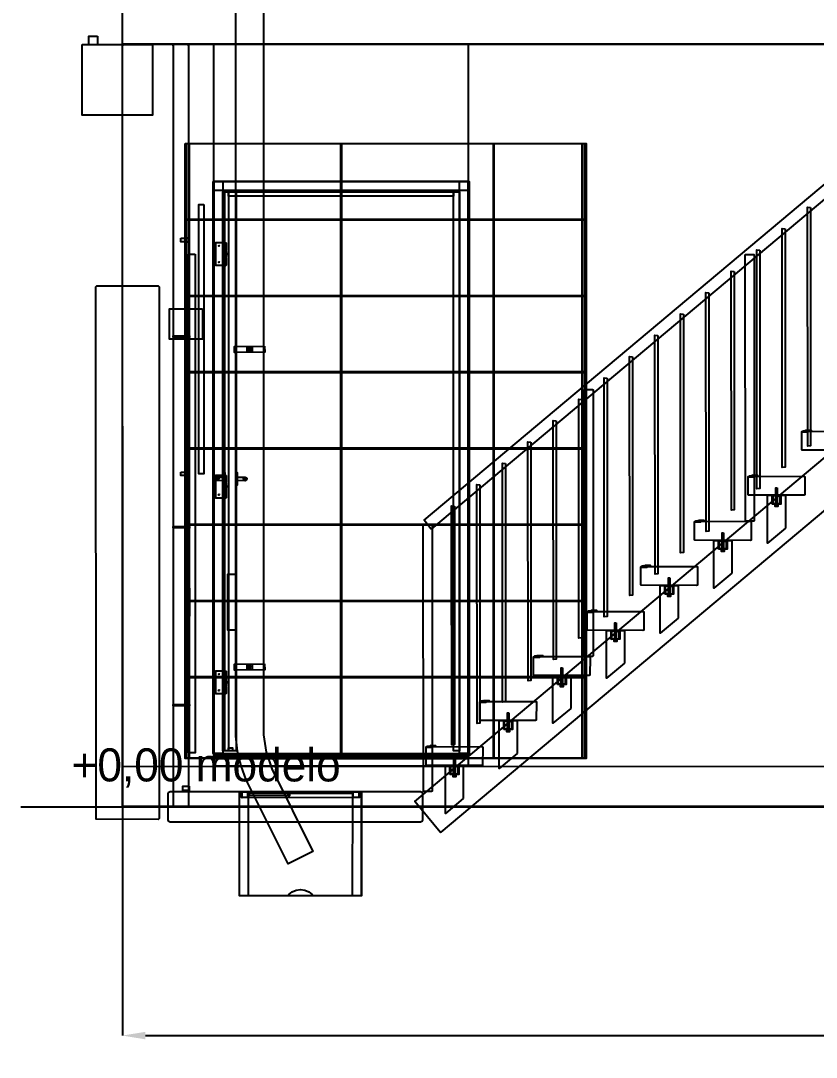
# Model space of a CAD drawing. Header units: metres. Extents: x 359.6 to 413.1, y -1 to 8.9.
# Drawn here: x 399.6 to 402.729, y -0.985 to 3.093 of the extents above; entities that cross this region are included whole.
import ezdxf

# ---------------------------------------------------------------- set-up
doc = ezdxf.new("R2010")
doc.units = ezdxf.units.M
for name, color, linetype in [('COTAS', 4, 'Continuous'), ('TEXTOS', 7, 'Continuous'), ('VISTA', 8, 'Continuous')]:
    doc.layers.add(name, color=color, linetype=linetype)
doc.dimstyles.get("Standard").update_dxf_attribs({"dimtxt": 2.5, "dimasz": 2.5, "dimexe": 1.25, "dimexo": 0.625, "dimtad": 1, "dimcen": 2.5, "dimazin": 3, "dimtfac": 1, "dimtmove": 0, "dimatfit": 3})

# ---------------------------------------------------------------- blocks, each defined once
blk = doc.blocks.new('_CLOSEDFILLED')
at = {"color": 0, "linetype": 'BYBLOCK'}
blk.add_solid([(-1, 0.164), (0, 0), (-1, -0.164)], dxfattribs=at)
blk = doc.blocks.new('*D2')
for p, q in [((400, 0), (400, -0.9)), ((412, 0), (412, -0.9)), ((400.09, -0.9), (405.87, -0.9)), ((406.13, -0.9), (411.91, -0.9))]:
    blk.add_line(p, q)
at = {"layer": 'Defpoints'}
for p in [(400, 0), (412, 0), (400, -0.9)]:
    blk.add_point(p, dxfattribs=at)
at = {"layer": 'COTAS', "xscale": 0.09, "yscale": 0.09, "rotation": 180}
blk.add_blockref('_CLOSEDFILLED', (400, -0.9), dxfattribs=at)
at = {"layer": 'COTAS', "xscale": 0.09, "yscale": 0.09}
blk.add_blockref('_CLOSEDFILLED', (412, -0.9), dxfattribs=at)
at = {"layer": 'COTAS', "insert": (406, -0.9), "char_height": 0.13, "attachment_point": 5}
blk.add_mtext('12', dxfattribs=at)

msp = doc.modelspace()

# ---------------------------------------------------------------- linework, layer by layer
at = {"layer": 'VISTA'}
msp.add_line((399.6, 0), (413.1, 0), dxfattribs=at)
msp.add_lwpolyline([(400.554652, 6.260019), (400.55531, 0.283766), (400.565171, 0.215385), (400.586904, 0.1498), (400.748846, -0.175577), (400.651154, -0.224423), (400.486596, 0.106554), (400.466416, 0.161932), (400.458829, 0.190281), (400.452927, 0.219028), (400.44619, 0.277585), (400.445348, 6.259981)], dxfattribs=at)
for points in [[(404.984357, 4.316056), (404.986751, 4.31586), (405.013249, 4.283966), (405.013021, 4.281573), (401.215643, 1.093944), (401.213249, 1.09414), (401.186862, 1.127231), (404.984357, 4.316056)], [(404.984357, 4.316056), (404.986751, 4.31586), (405.013249, 4.283966), (405.013021, 4.281573), (401.215643, 1.093944), (401.213249, 1.09414), (401.186862, 1.127231), (404.984357, 4.316056)], [(412, 3.2), (412, 3), (400, 3), (400, 3.2), (412, 3.2)], [(404.94773, 3.2099), (404.950124, 3.209703), (405.049876, 3.08964), (405.049648, 3.087247), (401.252269, -0.0999), (401.251311, -0.100297), (401.251294, -0.100069), (401.252069, -0.09966), (401.251813, -0.099354), (401.249876, -0.099703), (401.150235, 0.021556), (404.94773, 3.2099)], [(404.94773, 3.2099), (404.950124, 3.209703), (405.049876, 3.08964), (405.049648, 3.087247), (401.252269, -0.0999), (401.251311, -0.100297), (401.251294, -0.100069), (401.252069, -0.09966), (401.251813, -0.099354), (401.249876, -0.099703), (401.150235, 0.021556), (404.94773, 3.2099)], [(399.9025, 3.0325), (399.9025, 2.9975), (399.8675, 2.9975), (399.8675, 3.0325), (399.9025, 3.0325)], [(399.841318, 2.998682), (400.118682, 2.998682), (400.118682, 2.721318), (399.841318, 2.721318), (399.841318, 2.998682)], [(400, 2.9955), (400.001895, 2.999169), (405.9955, 3), (405.999169, 2.998105), (406, 0.0045), (405.998105, 0.000831), (400.001318, 0.001318), (400, 2.9955)], [(400, 2.9955), (400.0045, 3), (400.2555, 3), (400.26, 2.9955), (400.26, 0.0045), (400.2555, 0), (400.001318, 0.001318), (400, 2.9955)], [(400, 2.9955), (400.0045, 3), (400.1955, 3), (400.2, 2.9955), (400.2, 0.0045), (400.1955, 0), (400.001318, 0.001318), (400, 2.9955)], [(400, 2.9955), (400.0045, 3), (400.2555, 3), (400.26, 2.9955), (400.26, 0.0045), (400.2555, 0), (400.0045, 0), (400, 0.0045), (400, 2.9955)], [(400, 2.9955), (400.0045, 3), (411.995501, 3), (412, 2.9955), (412, 0.0045), (411.995501, 0), (400.0045, 0), (400, 0.0045), (400, 2.9955)], [(400.36, 3), (401.36, 3), (401.36, 2.46), (400.36, 2.46), (400.36, 3)], [(400.246, 2.61), (401.824, 2.61), (401.824, 0.192), (400.246, 0.192), (400.246, 2.61)], [(400.248, 2.61), (401.822, 2.61), (401.822, 0.192), (400.248, 0.192), (400.248, 2.61)], [(400.262, 2.61), (400.262, 0.192), (400.252, 0.192), (400.252, 2.61), (400.262, 2.61)], [(400.26, 2.311), (400.252, 2.311), (400.252, 2.61), (400.26, 2.61), (400.26, 2.311)], [(400.252, 2.61), (400.26, 2.61), (400.26, 0.192), (400.252, 0.192), (400.252, 2.61)], [(400.252, 2.61), (400.262, 2.61), (400.262, 0.192), (400.252, 0.192), (400.252, 2.61)], [(400.262, 2.311), (400.262, 2.61), (400.859, 2.61), (400.859, 2.311), (400.262, 2.311)], [(400.859, 0.509), (400.262, 0.509), (400.262, 0.511), (400.859, 0.511), (400.859, 0.809), (400.262, 0.809), (400.262, 0.811), (400.859, 0.811), (400.859, 1.109), (400.262, 1.109), (400.262, 1.111), (400.859, 1.111), (400.859, 1.409), (400.262, 1.409), (400.262, 1.411), (400.859, 1.411), (400.859, 1.709), (400.262, 1.709), (400.262, 1.711), (400.859, 1.711), (400.859, 2.009), (400.262, 2.009), (400.262, 2.011), (400.859, 2.011), (400.859, 2.309), (400.262, 2.309), (400.262, 2.311), (400.859, 2.311), (400.859, 2.61), (400.861, 2.61), (400.861, 2.311), (401.459, 2.311), (401.459, 2.61), (401.461, 2.61), (401.461, 2.311), (401.808, 2.311), (401.808, 2.309), (401.461, 2.309), (401.461, 2.011), (401.808, 2.011), (401.808, 2.009), (401.461, 2.009), (401.461, 1.711), (401.808, 1.711), (401.808, 1.709), (401.461, 1.709), (401.461, 1.411), (401.808, 1.411), (401.808, 1.409), (401.461, 1.409), (401.461, 1.111), (401.808, 1.111), (401.808, 1.109), (401.461, 1.109), (401.461, 0.811), (401.808, 0.811), (401.808, 0.809), (401.461, 0.809), (401.461, 0.511), (401.808, 0.511), (401.808, 0.509), (401.461, 0.509), (401.461, 0.192), (401.459, 0.192), (401.459, 0.509), (400.861, 0.509), (400.861, 0.192), (400.859, 0.192), (400.859, 0.509)], [(401.459, 2.311), (400.861, 2.311), (400.861, 2.61), (401.459, 2.61), (401.459, 2.311)], [(401.808, 2.311), (401.461, 2.311), (401.461, 2.61), (401.808, 2.61), (401.808, 2.311)], [(401.808, 2.61), (401.818, 2.61), (401.818, 0.192), (401.808, 0.192), (401.808, 2.61)], [(401.818, 2.61), (401.818, 0.192), (401.808, 0.192), (401.808, 2.61), (401.818, 2.61)], [(401.818, 2.311), (401.81, 2.311), (401.81, 2.61), (401.818, 2.61), (401.818, 2.311)], [(401.81, 2.61), (401.818, 2.61), (401.818, 0.192), (401.81, 0.192), (401.81, 2.61)], [(400.357, 2.46), (400.36, 2.46), (400.36, 0.21), (400.357, 0.21), (400.357, 2.46)], [(400.395, 2.46), (400.395, 0.21), (400.36, 0.21), (400.36, 2.46), (400.395, 2.46)], [(401.36, 2.46), (401.36, 2.425), (400.36, 2.425), (400.36, 2.46), (401.36, 2.46)], [(401.36, 2.46), (401.36, 0.21), (401.325, 0.21), (401.325, 2.46), (401.36, 2.46)], [(401.36, 2.46), (401.363, 2.46), (401.363, 0.21), (401.36, 0.21), (401.36, 2.46)], [(400.4175, 2.42), (400.4175, 0.22), (400.395, 0.22), (400.395, 2.42), (400.4175, 2.42)], [(400.4175, 2.42), (400.4175, 0.22), (400.395, 0.22), (400.395, 2.42), (400.4175, 2.42)], [(400.4025, 2.42), (400.4475, 2.42), (400.4475, 0.22), (400.4025, 0.22), (400.4025, 2.42)], [(401.3025, 2.425), (401.3025, 2.4025), (400.4175, 2.4025), (400.4175, 2.425), (401.3025, 2.425)], [(401.3025, 2.42), (401.3025, 2.4025), (400.4175, 2.4025), (400.4175, 2.42), (401.3025, 2.42)], [(401.325, 2.42), (401.325, 0.22), (401.3025, 0.22), (401.3025, 2.42), (401.325, 2.42)], [(401.325, 2.42), (401.325, 0.22), (401.3025, 0.22), (401.3025, 2.42), (401.325, 2.42)], [(400.32, 2.37), (400.32, 1.31), (400.3, 1.31), (400.3, 2.37), (400.32, 2.37)], [(402.706, 2.358289), (402.706, 1.42029), (402.695, 1.419145), (402.694293, 2.358843), (402.706, 2.358289)], [(402.706, 2.358289), (402.706, 1.42029), (402.695, 1.419145), (402.694293, 2.358843), (402.706, 2.358289)], [(400.26, 2.011), (400.252, 2.011), (400.252, 2.309), (400.26, 2.309), (400.26, 2.011)], [(400.859, 2.309), (400.859, 2.011), (400.262, 2.011), (400.262, 2.309), (400.859, 2.309)], [(401.459, 2.309), (401.459, 2.011), (400.861, 2.011), (400.861, 2.309), (401.459, 2.309)], [(401.459, 2.011), (401.459, 2.309), (400.861, 2.309), (400.861, 2.011), (401.459, 2.011)], [(401.808, 2.011), (401.461, 2.011), (401.461, 2.309), (401.808, 2.309), (401.808, 2.011)], [(401.818, 2.309), (401.818, 2.011), (401.81, 2.011), (401.81, 2.309), (401.818, 2.309)], [(402.606, 2.274342), (402.606, 1.336342), (402.595, 1.335197), (402.594293, 2.274895), (402.606, 2.274342)], [(402.606, 2.274342), (402.606, 1.336342), (402.595, 1.335197), (402.594293, 2.274895), (402.606, 2.274342)], [(400.23, 2.237), (400.26, 2.237), (400.26, 2.223), (400.23, 2.223533), (400.23, 2.237)], [(400.246, 2.239), (400.26, 2.239), (400.26, 2.221), (400.246, 2.221), (400.246, 2.239)], [(400.3945, 2.22), (400.3945, 2.13), (400.3675, 2.13), (400.3675, 2.22), (400.3945, 2.22)], [(400.381239, 2.206534), (400.379034, 2.205261), (400.377761, 2.207466), (400.379966, 2.208739), (400.381239, 2.206534)], [(400.400548, 2.219), (400.400548, 2.191), (400.3945, 2.191), (400.3945, 2.219), (400.400548, 2.219)], [(400.4085, 2.219), (400.4085, 2.191), (400.3965, 2.191), (400.3965, 2.219), (400.4085, 2.219)], [(400.405, 2.221), (400.405, 2.129), (400.4, 2.129), (400.40125, 2.221), (400.405, 2.221)], [(400.263, 2.175), (400.263, 0.213), (400.26, 0.213), (400.26, 2.175), (400.263, 2.175)], [(400.286, 2.175), (400.286, 0.213), (400.263, 0.213), (400.263, 2.175), (400.286, 2.175)], [(400.286, 2.175), (400.286, 0.213), (400.263, 0.213), (400.263, 2.175), (400.286, 2.175)], [(400.4085, 2.189), (400.4085, 2.161), (400.3965, 2.161), (400.3965, 2.189), (400.4085, 2.189)], [(400.399499, 2.1768), (400.416499, 2.1768), (400.416499, 2.1732), (400.399499, 2.173441), (400.399499, 2.1768)], [(400.399499, 2.1768), (400.416499, 2.1768), (400.416499, 2.1732), (400.399499, 2.173441), (400.399499, 2.1768)], [(400.4025, 2.189), (400.4025, 2.161), (400.400499, 2.161), (400.400499, 2.189), (400.4025, 2.189)], [(400.4025, 2.189), (400.4025, 2.161), (400.400499, 2.161), (400.4025, 2.189)], [(402.449167, 2.171403), (402.450867, 2.173126), (402.482467, 2.173541), (402.484167, 2.171864), (402.484167, 1.125264), (402.482467, 1.123541), (402.450015, 1.123615), (402.449167, 2.171403)], [(402.449167, 2.171403), (402.450867, 2.173126), (402.482467, 2.173541), (402.484167, 2.171864), (402.484167, 1.125264), (402.482467, 1.123541), (402.450015, 1.123615), (402.449167, 2.171403)], [(402.506, 2.190395), (402.506, 1.252395), (402.495, 1.25125), (402.494293, 2.190948), (402.506, 2.190395)], [(402.506, 2.190395), (402.506, 1.252395), (402.495, 1.25125), (402.494293, 2.190948), (402.506, 2.190395)], [(400.381239, 2.142534), (400.379034, 2.141261), (400.377761, 2.143466), (400.379966, 2.144738), (400.381239, 2.142534)], [(400.400548, 2.159), (400.400548, 2.131), (400.3945, 2.131), (400.3945, 2.159), (400.400548, 2.159)], [(400.4085, 2.159), (400.4085, 2.131), (400.3965, 2.131), (400.3965, 2.159), (400.4085, 2.159)], [(402.406, 2.106447), (402.406, 1.168447), (402.395, 1.167303), (402.394293, 2.107001), (402.406, 2.106447)], [(402.406, 2.106447), (402.406, 1.168447), (402.395, 1.167303), (402.394293, 2.107001), (402.406, 2.106447)], [(399.895, 2.0455), (399.8995, 2.05), (400.1405, 2.05), (400.145, 2.0455), (400.145, -0.0455), (400.1405, -0.05), (399.896318, -0.048682), (399.895, 2.0455)], [(400.26, 1.711), (400.252, 1.711), (400.252, 2.009), (400.26, 2.009), (400.26, 1.711)], [(400.859, 2.009), (400.859, 1.711), (400.262, 1.711), (400.262, 2.009), (400.859, 2.009)], [(401.459, 1.711), (400.861, 1.711), (400.861, 2.009), (401.459, 2.009), (401.459, 1.711)], [(401.459, 1.711), (401.459, 2.009), (400.861, 2.009), (400.861, 1.711), (401.459, 1.711)], [(401.808, 1.711), (401.461, 1.711), (401.461, 2.009), (401.808, 2.009), (401.808, 1.711)], [(401.818, 1.711), (401.81, 1.711), (401.81, 2.009), (401.818, 2.009), (401.818, 1.711)], [(402.306, 2.0225), (402.306, 1.0845), (402.295, 1.083355), (402.294293, 2.023053), (402.306, 2.0225)], [(402.306, 2.0225), (402.306, 1.0845), (402.295, 1.083355), (402.294293, 2.023053), (402.306, 2.0225)], [(400.314414, 1.959414), (400.314414, 1.840586), (400.185586, 1.840586), (400.185586, 1.959414), (400.314414, 1.959414)], [(402.206, 1.938553), (402.206, 1.000553), (402.195, 0.999408), (402.194293, 1.939106), (402.206, 1.938553)], [(402.206, 1.938553), (402.206, 1.000553), (402.195, 0.999408), (402.194293, 1.939106), (402.206, 1.938553)], [(400.2, 1.853), (400.264, 1.853), (400.264, 1.847), (400.2, 1.847402), (400.2, 1.853)], [(400.246, 1.855), (400.26, 1.855), (400.26, 1.845), (400.246, 1.845842), (400.246, 1.855)], [(402.106, 1.854605), (402.106, 0.916605), (402.095, 0.91546), (402.094293, 1.855158), (402.106, 1.854605)], [(402.106, 1.854605), (402.106, 0.916605), (402.095, 0.91546), (402.094293, 1.855158), (402.106, 1.854605)], [(400.559, 1.812), (400.56, 1.789), (400.441, 1.788), (400.440293, 1.811707), (400.559, 1.812)], [(400.559, 1.812), (400.56, 1.789), (400.441, 1.788), (400.440293, 1.811707), (400.559, 1.812)], [(400.509707, 1.809707), (400.509707, 1.790293), (400.490293, 1.790293), (400.490293, 1.809707), (400.509707, 1.809707)], [(400.50483, 1.801294), (400.501294, 1.79517), (400.49517, 1.798706), (400.498706, 1.80483), (400.50483, 1.801294)], [(402.006, 1.770658), (402.006, 0.832658), (401.995, 0.831513), (401.994293, 1.771211), (402.006, 1.770658)], [(402.006, 1.770658), (402.006, 0.832658), (401.995, 0.831513), (401.994293, 1.771211), (402.006, 1.770658)], [(400.26, 1.411), (400.252, 1.411), (400.252, 1.709), (400.26, 1.709), (400.26, 1.411)], [(400.859, 1.411), (400.262, 1.411), (400.262, 1.709), (400.859, 1.709), (400.859, 1.411)], [(401.459, 1.411), (400.861, 1.411), (400.861, 1.709), (401.459, 1.709), (401.459, 1.411)], [(401.459, 1.411), (401.459, 1.709), (400.861, 1.709), (400.861, 1.411), (401.459, 1.411)], [(401.808, 1.411), (401.461, 1.411), (401.461, 1.709), (401.808, 1.709), (401.808, 1.411)], [(401.818, 1.411), (401.81, 1.411), (401.81, 1.709), (401.818, 1.709), (401.818, 1.411)], [(401.906, 1.686711), (401.906, 0.748711), (401.895, 0.747566), (401.894293, 1.687264), (401.906, 1.686711)], [(401.906, 1.686711), (401.906, 0.748711), (401.895, 0.747566), (401.894293, 1.687264), (401.906, 1.686711)], [(401.815833, 1.639736), (401.817533, 1.641459), (401.849133, 1.641875), (401.850833, 1.640197), (401.850833, 0.593597), (401.849133, 0.591875), (401.816682, 0.591948), (401.815833, 1.639736)], [(401.815833, 1.639736), (401.817533, 1.641459), (401.849133, 1.641875), (401.850833, 1.640197), (401.850833, 0.593597), (401.849133, 0.591875), (401.816682, 0.591948), (401.815833, 1.639736)], [(401.806, 1.602763), (401.806, 0.664763), (401.795, 0.663618), (401.794293, 1.603316), (401.806, 1.602763)], [(401.806, 1.602763), (401.806, 0.664763), (401.795, 0.663618), (401.794293, 1.603316), (401.806, 1.602763)], [(401.706, 1.518816), (401.706, 0.580816), (401.695, 0.579671), (401.694293, 1.519369), (401.706, 1.518816)], [(401.706, 1.518816), (401.706, 0.580816), (401.695, 0.579671), (401.694293, 1.519369), (401.706, 1.518816)], [(402.675278, 1.477778), (402.893415, 1.477132), (402.894889, 1.474278), (402.894243, 1.404252), (402.891389, 1.402778), (402.673252, 1.403424), (402.671778, 1.406278), (402.672424, 1.476304), (402.675278, 1.477778)], [(402.673524, 1.476031), (402.673524, 1.476748), (402.672808, 1.476031), (402.673524, 1.476031)], [(402.695222, 1.479778), (402.695222, 1.473778), (402.677222, 1.473778), (402.677222, 1.479778), (402.695222, 1.479778)], [(402.687478, 1.482778), (402.708778, 1.482078), (402.708078, 1.477778), (402.686983, 1.478478), (402.687478, 1.482778)], [(401.606, 1.434868), (401.606, 0.496868), (401.595, 0.495724), (401.594293, 1.435421), (401.606, 1.434868)], [(401.606, 1.434868), (401.606, 0.496868), (401.595, 0.495724), (401.594293, 1.435421), (401.606, 1.434868)], [(400.252, 1.409), (400.26, 1.409), (400.26, 1.111), (400.252, 1.111), (400.252, 1.409)], [(400.859, 1.111), (400.262, 1.111), (400.262, 1.409), (400.859, 1.409), (400.859, 1.111)], [(401.459, 1.409), (401.459, 1.111), (400.861, 1.111), (400.861, 1.409), (401.459, 1.409)], [(400.861, 1.409), (400.861, 1.111), (401.459, 1.111), (401.459, 1.409), (400.861, 1.409)], [(401.808, 1.409), (401.808, 1.111), (401.461, 1.111), (401.461, 1.409), (401.808, 1.409)], [(401.818, 1.111), (401.81, 1.111), (401.81, 1.409), (401.818, 1.409), (401.818, 1.111)], [(402.673066, 1.404066), (402.673524, 1.403808), (402.673524, 1.404524), (402.673066, 1.404066)], [(401.506, 1.350921), (401.506, 0.412921), (401.495, 0.411776), (401.494293, 1.351474), (401.506, 1.350921)], [(401.506, 1.350921), (401.506, 0.412921), (401.495, 0.411776), (401.494293, 1.351474), (401.506, 1.350921)], [(400.23, 1.317), (400.26, 1.317), (400.26, 1.303), (400.23, 1.303533), (400.23, 1.317)], [(400.246, 1.319), (400.26, 1.319), (400.26, 1.301), (400.246, 1.301), (400.246, 1.319)], [(400.3945, 1.305), (400.3945, 1.215), (400.3675, 1.215), (400.3675, 1.305), (400.3945, 1.305)], [(400.399499, 1.315), (400.402499, 1.315), (400.402499, 1.265), (400.399499, 1.265), (400.399499, 1.315)], [(400.405, 1.306), (400.405, 1.214), (400.4, 1.214), (400.40125, 1.306), (400.405, 1.306)], [(400.447499, 1.315), (400.450499, 1.315), (400.450499, 1.265), (400.447499, 1.265), (400.447499, 1.315)], [(402.476367, 1.305556), (402.497667, 1.304856), (402.496967, 1.300556), (402.475872, 1.301256), (402.476367, 1.305556)], [(400.37245, 1.29495), (400.3745, 1.29), (400.37245, 1.28505), (400.3675, 1.283), (400.36255, 1.28505), (400.3605, 1.29), (400.36255, 1.29495), (400.3675, 1.297), (400.37245, 1.29495)], [(400.367501, 1.297), (400.399501, 1.297), (400.399501, 1.283), (400.367501, 1.283938), (400.367501, 1.297)], [(400.381239, 1.291534), (400.379034, 1.290261), (400.377761, 1.292466), (400.379966, 1.293739), (400.381239, 1.291534)], [(400.400548, 1.304), (400.400548, 1.276), (400.3945, 1.276), (400.3945, 1.304), (400.400548, 1.304)], [(400.4085, 1.304), (400.4085, 1.276), (400.3965, 1.276), (400.3965, 1.304), (400.4085, 1.304)], [(400.4085, 1.274), (400.4085, 1.246), (400.3965, 1.246), (400.3965, 1.274), (400.4085, 1.274)], [(400.4025, 1.274), (400.4025, 1.246), (400.400499, 1.246), (400.400499, 1.274), (400.4025, 1.274)], [(400.4025, 1.274), (400.4025, 1.246), (400.400499, 1.246), (400.4025, 1.274)], [(400.450501, 1.297), (400.482501, 1.297), (400.482501, 1.283), (400.450501, 1.283938), (400.450501, 1.297)], [(400.48745, 1.29495), (400.4895, 1.29), (400.48745, 1.28505), (400.4825, 1.283), (400.47755, 1.28505), (400.4755, 1.29), (400.47755, 1.29495), (400.4825, 1.297), (400.48745, 1.29495)], [(401.406, 1.266974), (401.406, 0.328974), (401.395, 0.327829), (401.394293, 1.267527), (401.406, 1.266974)], [(401.406, 1.266974), (401.406, 0.328974), (401.395, 0.327829), (401.394293, 1.267527), (401.406, 1.266974)], [(402.464167, 1.300556), (402.682304, 1.299909), (402.683778, 1.297056), (402.683132, 1.227029), (402.680278, 1.225556), (402.462141, 1.226202), (402.461313, 1.227029), (402.460667, 1.229056), (402.461313, 1.299082), (402.464167, 1.300556)], [(402.462413, 1.298809), (402.462413, 1.299525), (402.461697, 1.298809), (402.462413, 1.298809)], [(402.484111, 1.302556), (402.484111, 1.296556), (402.466111, 1.296556), (402.466111, 1.302556), (402.484111, 1.302556)], [(402.68249, 1.299267), (402.682031, 1.299525), (402.682031, 1.298809), (402.68249, 1.299267)], [(400.381239, 1.227534), (400.379034, 1.226261), (400.377761, 1.228466), (400.379966, 1.229739), (400.381239, 1.227534)], [(400.400548, 1.244), (400.400548, 1.216), (400.3945, 1.216), (400.3945, 1.244), (400.400548, 1.244)], [(400.4085, 1.244), (400.4085, 1.216), (400.3965, 1.216), (400.3965, 1.244), (400.4085, 1.244)], [(400.399499, 1.2618), (400.416499, 1.2618), (400.416499, 1.2582), (400.399499, 1.258441), (400.399499, 1.2618)], [(400.399499, 1.2618), (400.416499, 1.2618), (400.416499, 1.2582), (400.399499, 1.258441), (400.399499, 1.2618)], [(402.461694, 1.226919), (402.461694, 1.226919), (402.461955, 1.226844), (402.461694, 1.226919)], [(402.461955, 1.226844), (402.462413, 1.226586), (402.462413, 1.227302), (402.461955, 1.226844)], [(402.607222, 1.096326), (402.537222, 1.037563), (402.537222, 1.225556), (402.607222, 1.225556), (402.607222, 1.096326)], [(402.607222, 1.096326), (402.537222, 1.037563), (402.537222, 1.225556), (402.607222, 1.225556), (402.607222, 1.096326)], [(402.554801, 1.190555), (402.554801, 1.225556), (402.589644, 1.225556), (402.589423, 1.190703), (402.554801, 1.190555)], [(402.575222, 1.255556), (402.575222, 1.185556), (402.569222, 1.185556), (402.569624, 1.255556), (402.575222, 1.255556)], [(402.575222, 1.255556), (402.575222, 1.185556), (402.569222, 1.185556), (402.569624, 1.255556), (402.575222, 1.255556)], [(402.682031, 1.226586), (402.682748, 1.227302), (402.682031, 1.227302), (402.682031, 1.226586)], [(402.682751, 1.226919), (402.68249, 1.226844), (402.682751, 1.226919), (402.682751, 1.226919)], [(400.246, 1.188), (400.26, 1.188), (400.26, 1.171999), (400.246, 1.173348), (400.246, 1.188)], [(400.246, 1.188), (400.26, 1.188), (400.26, 1.171999), (400.246, 1.173348), (400.246, 1.188)], [(401.306, 1.183026), (401.306, 0.245026), (401.295, 0.243882), (401.294293, 1.183579), (401.306, 1.183026)], [(401.306, 1.183026), (401.306, 0.245026), (401.295, 0.243882), (401.294293, 1.183579), (401.306, 1.183026)], [(402.587222, 1.193056), (402.587222, 1.223055), (402.557222, 1.223055), (402.557493, 1.193408), (402.587222, 1.193056)], [(402.577722, 1.190556), (402.577722, 1.181556), (402.566722, 1.181556), (402.567459, 1.190556), (402.577722, 1.190556)], [(402.577722, 1.190556), (402.577722, 1.181556), (402.566722, 1.181556), (402.567459, 1.190556), (402.577722, 1.190556)], [(400.2, 1.103), (400.264, 1.103), (400.264, 1.097), (400.2, 1.097402), (400.2, 1.103)], [(400.246, 1.105), (400.26, 1.105), (400.26, 1.095), (400.246, 1.095842), (400.246, 1.105)], [(400.252, 1.109), (400.26, 1.109), (400.26, 0.811), (400.252, 0.811), (400.252, 1.109)], [(400.262, 1.109), (400.859, 1.109), (400.859, 0.811), (400.262, 0.811), (400.262, 1.109)], [(401.459, 0.811), (400.861, 0.811), (400.861, 1.109), (401.459, 1.109), (401.459, 0.811)], [(401.459, 0.811), (401.459, 1.109), (400.861, 1.109), (400.861, 0.811), (401.459, 0.811)], [(401.1825, 1.1083), (401.1842, 1.11), (401.2158, 1.110208), (401.2175, 1.10853), (401.2175, 0.06193), (401.2158, 0.060208), (401.183348, 0.0605), (401.1825, 1.1083)], [(401.1825, 1.1083), (401.1842, 1.11), (401.2158, 1.110208), (401.2175, 1.10853), (401.2175, 0.06193), (401.2158, 0.060208), (401.183348, 0.0605), (401.1825, 1.1083)], [(401.808, 0.811), (401.461, 0.811), (401.461, 1.109), (401.808, 1.109), (401.808, 0.811)], [(401.818, 0.811), (401.81, 0.811), (401.81, 1.109), (401.818, 1.109), (401.818, 0.811)], [(402.253056, 1.123333), (402.471193, 1.122687), (402.472021, 1.12186), (402.472667, 1.119833), (402.472021, 1.049807), (402.469167, 1.048333), (402.251029, 1.04898), (402.249556, 1.051833), (402.250202, 1.12186), (402.253056, 1.123333)], [(402.251302, 1.121587), (402.251302, 1.122303), (402.250586, 1.121587), (402.251302, 1.121587)], [(402.273, 1.125333), (402.273, 1.119333), (402.255, 1.119333), (402.255, 1.125333), (402.273, 1.125333)], [(402.265256, 1.128333), (402.286556, 1.127633), (402.285856, 1.123333), (402.264761, 1.124033), (402.265256, 1.128333)], [(402.471379, 1.122045), (402.47092, 1.122303), (402.47092, 1.121587), (402.471379, 1.122045)], [(402.47164, 1.12197), (402.47164, 1.12197), (402.471379, 1.122045), (402.47164, 1.12197)], [(402.364111, 1.078333), (402.364111, 1.008333), (402.358111, 1.008333), (402.358513, 1.078333), (402.364111, 1.078333)], [(402.364111, 1.078333), (402.364111, 1.008333), (402.358111, 1.008333), (402.358513, 1.078333), (402.364111, 1.078333)], [(402.250844, 1.049622), (402.251302, 1.049363), (402.251302, 1.05008), (402.250844, 1.049622)], [(402.396111, 0.919104), (402.326111, 0.860341), (402.326111, 1.048333), (402.396111, 1.048333), (402.396111, 0.919104)], [(402.396111, 0.919104), (402.326111, 0.860341), (402.326111, 1.048333), (402.396111, 1.048333), (402.396111, 0.919104)], [(402.34369, 1.013333), (402.34369, 1.048333), (402.378533, 1.048333), (402.378312, 1.013481), (402.34369, 1.013333)], [(402.376111, 1.015833), (402.376111, 1.045833), (402.346111, 1.045833), (402.346382, 1.016186), (402.376111, 1.015833)], [(402.47092, 1.049363), (402.471637, 1.05008), (402.47092, 1.05008), (402.47092, 1.049363)], [(402.366611, 1.013333), (402.366611, 1.004333), (402.355611, 1.004333), (402.356348, 1.013333), (402.366611, 1.013333)], [(402.366611, 1.013333), (402.366611, 1.004333), (402.355611, 1.004333), (402.356348, 1.013333), (402.366611, 1.013333)], [(402.041945, 0.946111), (402.260082, 0.945465), (402.261556, 0.942611), (402.26091, 0.872585), (402.258056, 0.871111), (402.039918, 0.871757), (402.038445, 0.874611), (402.039091, 0.944637), (402.041945, 0.946111)], [(402.039472, 0.944747), (402.039733, 0.944823), (402.039472, 0.944747), (402.039472, 0.944747)], [(402.040191, 0.944365), (402.040191, 0.945081), (402.039475, 0.944365), (402.040191, 0.944365)], [(402.061889, 0.948111), (402.061889, 0.942111), (402.043889, 0.942111), (402.043889, 0.948111), (402.061889, 0.948111)], [(402.054145, 0.951111), (402.075444, 0.950411), (402.074744, 0.946111), (402.05365, 0.946811), (402.054145, 0.951111)], [(402.260267, 0.944823), (402.259809, 0.945081), (402.259809, 0.944365), (402.260267, 0.944823)], [(400.446, 0.916), (400.446, 0.695), (400.414, 0.695), (400.414, 0.916), (400.446, 0.916)], [(402.153, 0.901111), (402.153, 0.831111), (402.147, 0.831111), (402.147402, 0.901111), (402.153, 0.901111)], [(402.153, 0.901111), (402.153, 0.831111), (402.147, 0.831111), (402.147402, 0.901111), (402.153, 0.901111)], [(400.264, 0.86), (400.264, 0.75), (400.26, 0.75), (400.26, 0.86), (400.264, 0.86)], [(400.264, 0.86), (400.264, 0.75), (400.26, 0.75), (400.26, 0.86), (400.264, 0.86)], [(402.039733, 0.872399), (402.040191, 0.872141), (402.040191, 0.872858), (402.039733, 0.872399)], [(402.185, 0.741882), (402.115, 0.683119), (402.115, 0.871111), (402.185, 0.871111), (402.185, 0.741882)], [(402.185, 0.741882), (402.115, 0.683119), (402.115, 0.871111), (402.185, 0.871111), (402.185, 0.741882)], [(402.132579, 0.836111), (402.132579, 0.871111), (402.167422, 0.871111), (402.167201, 0.836258), (402.132579, 0.836111)], [(402.165, 0.838611), (402.165, 0.868611), (402.135, 0.868611), (402.135271, 0.838964), (402.165, 0.838611)], [(402.259809, 0.872141), (402.260525, 0.872858), (402.259809, 0.872858), (402.259809, 0.872141)], [(400.246, 0.85), (400.26, 0.85), (400.26, 0.84), (400.246, 0.840842), (400.246, 0.85)], [(400.246, 0.85), (400.26, 0.85), (400.26, 0.84), (400.246, 0.840842), (400.246, 0.85)], [(402.1555, 0.836111), (402.1555, 0.827111), (402.1445, 0.827111), (402.145237, 0.836111), (402.1555, 0.836111)], [(402.1555, 0.836111), (402.1555, 0.827111), (402.1445, 0.827111), (402.145237, 0.836111), (402.1555, 0.836111)], [(400.246, 0.778001), (400.26, 0.778001), (400.26, 0.741999), (400.246, 0.741999), (400.246, 0.778001)], [(400.246, 0.775), (400.26, 0.775), (400.26, 0.765), (400.246, 0.765842), (400.246, 0.775)], [(400.246, 0.775), (400.26, 0.775), (400.26, 0.765), (400.246, 0.765842), (400.246, 0.775)], [(400.252, 0.809), (400.26, 0.809), (400.26, 0.511), (400.252, 0.511), (400.252, 0.809)], [(400.859, 0.511), (400.262, 0.511), (400.262, 0.809), (400.859, 0.809), (400.859, 0.511)], [(401.459, 0.809), (401.459, 0.511), (400.861, 0.511), (400.861, 0.809), (401.459, 0.809)], [(401.459, 0.511), (401.459, 0.809), (400.861, 0.809), (400.861, 0.511), (401.459, 0.511)], [(401.808, 0.511), (401.461, 0.511), (401.461, 0.809), (401.808, 0.809), (401.808, 0.511)], [(401.818, 0.511), (401.81, 0.511), (401.81, 0.809), (401.818, 0.809), (401.818, 0.511)], [(401.830833, 0.768889), (402.048971, 0.768243), (402.050444, 0.765389), (402.049798, 0.695363), (402.046944, 0.693889), (401.828807, 0.694535), (401.827333, 0.697389), (401.82798, 0.767415), (401.830833, 0.768889)], [(401.82908, 0.767142), (401.82908, 0.767859), (401.828364, 0.767142), (401.82908, 0.767142)], [(401.850778, 0.770889), (401.850778, 0.764889), (401.832778, 0.764889), (401.832778, 0.770889), (401.850778, 0.770889)], [(401.843033, 0.773889), (401.864333, 0.773189), (401.863633, 0.768889), (401.842538, 0.769589), (401.843033, 0.773889)], [(402.049156, 0.767601), (402.048698, 0.767859), (402.048698, 0.767142), (402.049156, 0.767601)], [(401.828622, 0.695177), (401.82908, 0.694919), (401.82908, 0.695635), (401.828622, 0.695177)], [(401.973889, 0.564659), (401.903889, 0.505896), (401.903889, 0.693889), (401.973889, 0.693889), (401.973889, 0.564659)], [(401.973889, 0.564659), (401.903889, 0.505896), (401.903889, 0.693889), (401.973889, 0.693889), (401.973889, 0.564659)], [(401.921467, 0.658889), (401.921467, 0.693889), (401.95631, 0.693889), (401.956089, 0.659036), (401.921467, 0.658889)], [(401.941889, 0.723889), (401.941889, 0.653889), (401.935889, 0.653889), (401.936291, 0.723889), (401.941889, 0.723889)], [(401.941889, 0.723889), (401.941889, 0.653889), (401.935889, 0.653889), (401.936291, 0.723889), (401.941889, 0.723889)], [(402.048698, 0.694919), (402.049414, 0.695635), (402.048698, 0.695635), (402.048698, 0.694919)], [(401.953889, 0.661389), (401.953889, 0.691389), (401.923889, 0.691389), (401.923889, 0.661389), (401.953889, 0.661389)], [(401.944389, 0.658889), (401.944389, 0.649889), (401.933389, 0.649889), (401.934126, 0.658889), (401.944389, 0.658889)], [(401.944389, 0.658889), (401.944389, 0.649889), (401.933389, 0.649889), (401.934126, 0.658889), (401.944389, 0.658889)], [(401.619722, 0.591667), (401.83786, 0.591021), (401.839333, 0.588167), (401.838687, 0.51814), (401.835833, 0.516667), (401.617696, 0.517313), (401.616222, 0.520167), (401.616868, 0.590193), (401.619722, 0.591667)], [(401.617969, 0.58992), (401.617969, 0.590636), (401.617252, 0.58992), (401.617969, 0.58992)], [(401.639667, 0.593667), (401.639667, 0.587667), (401.621667, 0.587667), (401.621667, 0.593667), (401.639667, 0.593667)], [(401.631922, 0.596667), (401.653222, 0.595967), (401.652522, 0.591667), (401.631427, 0.592367), (401.631922, 0.596667)], [(401.838045, 0.590378), (401.837587, 0.590636), (401.837587, 0.58992), (401.838045, 0.590378)], [(400.3945, 0.535), (400.3945, 0.445), (400.3675, 0.445), (400.3675, 0.535), (400.3945, 0.535)], [(400.400548, 0.534), (400.400548, 0.506), (400.3945, 0.506), (400.3945, 0.534), (400.400548, 0.534)], [(400.4085, 0.534), (400.4085, 0.506), (400.3965, 0.506), (400.3965, 0.534), (400.4085, 0.534)], [(400.405, 0.536), (400.405, 0.444), (400.4, 0.444), (400.40125, 0.536), (400.405, 0.536)], [(400.559, 0.562), (400.56, 0.539), (400.441, 0.538), (400.440293, 0.561707), (400.559, 0.562)], [(400.559, 0.562), (400.56, 0.539), (400.441, 0.538), (400.440293, 0.561707), (400.559, 0.562)], [(400.509707, 0.559707), (400.509707, 0.540293), (400.490293, 0.540293), (400.490293, 0.559707), (400.509707, 0.559707)], [(400.50483, 0.551294), (400.501294, 0.54517), (400.49517, 0.548706), (400.498706, 0.55483), (400.50483, 0.551294)], [(401.730778, 0.546667), (401.730778, 0.476667), (401.724778, 0.476667), (401.72518, 0.546667), (401.730778, 0.546667)], [(401.730778, 0.546667), (401.730778, 0.476667), (401.724778, 0.476667), (401.72518, 0.546667), (401.730778, 0.546667)], [(400.26, 0.192), (400.252, 0.192), (400.252, 0.509), (400.26, 0.509), (400.26, 0.192)], [(400.859, 0.509), (400.859, 0.192), (400.262, 0.192), (400.262, 0.509), (400.859, 0.509)], [(400.381239, 0.521534), (400.379034, 0.520261), (400.377761, 0.522466), (400.379966, 0.523739), (400.381239, 0.521534)], [(400.4085, 0.504), (400.4085, 0.476), (400.3965, 0.476), (400.3965, 0.504), (400.4085, 0.504)], [(400.399499, 0.4918), (400.416499, 0.4918), (400.416499, 0.4882), (400.399499, 0.488441), (400.399499, 0.4918)], [(400.399499, 0.4918), (400.416499, 0.4918), (400.416499, 0.4882), (400.399499, 0.488441), (400.399499, 0.4918)], [(400.4025, 0.504), (400.4025, 0.476), (400.400499, 0.476), (400.400499, 0.504), (400.4025, 0.504)], [(400.4025, 0.504), (400.4025, 0.476), (400.400499, 0.476), (400.4025, 0.504)], [(400.861, 0.192), (400.861, 0.509), (401.459, 0.509), (401.459, 0.192), (400.861, 0.192)], [(401.808, 0.192), (401.461, 0.192), (401.461, 0.509), (401.808, 0.509), (401.808, 0.192)], [(401.61751, 0.517955), (401.617969, 0.517697), (401.617969, 0.518413), (401.61751, 0.517955)], [(401.762778, 0.387437), (401.692778, 0.328674), (401.692778, 0.516667), (401.762778, 0.516667), (401.762778, 0.387437)], [(401.762778, 0.387437), (401.692778, 0.328674), (401.692778, 0.516667), (401.762778, 0.516667), (401.762778, 0.387437)], [(401.710356, 0.481667), (401.710356, 0.516667), (401.745199, 0.516667), (401.744978, 0.481814), (401.710356, 0.481667)], [(401.742778, 0.484167), (401.742778, 0.514167), (401.712778, 0.514167), (401.713049, 0.48452), (401.742778, 0.484167)], [(401.818, 0.192), (401.81, 0.192), (401.81, 0.509), (401.818, 0.509), (401.818, 0.192)], [(401.837587, 0.517697), (401.838303, 0.518413), (401.837587, 0.518413), (401.837587, 0.517697)], [(400.381239, 0.457534), (400.379034, 0.456261), (400.377761, 0.458466), (400.379966, 0.459739), (400.381239, 0.457534)], [(400.400548, 0.474), (400.400548, 0.446), (400.3945, 0.446), (400.3945, 0.474), (400.400548, 0.474)], [(400.4085, 0.474), (400.4085, 0.446), (400.3965, 0.446), (400.3965, 0.474), (400.4085, 0.474)], [(401.733278, 0.481667), (401.733278, 0.472667), (401.722278, 0.472667), (401.723015, 0.481667), (401.733278, 0.481667)], [(401.733278, 0.481667), (401.733278, 0.472667), (401.722278, 0.472667), (401.723015, 0.481667), (401.733278, 0.481667)], [(401.408611, 0.414444), (401.626748, 0.413798), (401.628222, 0.410944), (401.627576, 0.340918), (401.624722, 0.339444), (401.406585, 0.340091), (401.405111, 0.342944), (401.405757, 0.412971), (401.408611, 0.414444)], [(401.406857, 0.412698), (401.406857, 0.413414), (401.406141, 0.412698), (401.406857, 0.412698)], [(401.428555, 0.416444), (401.428555, 0.410444), (401.410556, 0.410444), (401.410556, 0.416444), (401.428555, 0.416444)], [(401.420811, 0.419444), (401.442111, 0.418744), (401.441411, 0.414444), (401.420316, 0.415144), (401.420811, 0.419444)], [(401.626934, 0.413156), (401.626476, 0.413414), (401.626476, 0.412698), (401.626934, 0.413156)], [(400.2, 0.403), (400.264, 0.403), (400.264, 0.397), (400.2, 0.397402), (400.2, 0.403)], [(400.246, 0.405), (400.26, 0.405), (400.26, 0.395), (400.246, 0.395842), (400.246, 0.405)], [(401.519667, 0.369444), (401.519667, 0.299444), (401.513667, 0.299444), (401.514069, 0.369444), (401.519667, 0.369444)], [(401.519667, 0.369444), (401.519667, 0.299444), (401.513667, 0.299444), (401.514069, 0.369444), (401.519667, 0.369444)], [(401.406399, 0.340733), (401.406857, 0.340475), (401.406857, 0.341191), (401.406399, 0.340733)], [(401.551667, 0.210215), (401.481667, 0.151452), (401.481667, 0.339444), (401.551667, 0.339444), (401.551667, 0.210215)], [(401.551667, 0.210215), (401.481667, 0.151452), (401.481667, 0.339444), (401.551667, 0.339444), (401.551667, 0.210215)], [(401.499245, 0.304444), (401.499245, 0.339444), (401.534088, 0.339444), (401.533867, 0.304592), (401.499245, 0.304444)], [(401.531667, 0.306944), (401.531667, 0.336944), (401.501667, 0.336944), (401.501667, 0.306944), (401.531667, 0.306944)], [(401.626476, 0.340475), (401.627192, 0.341191), (401.626476, 0.341191), (401.626476, 0.340475)], [(401.627195, 0.340808), (401.626934, 0.340733), (401.627195, 0.340808), (401.627195, 0.340808)], [(401.522167, 0.304444), (401.522167, 0.295444), (401.511167, 0.295444), (401.511904, 0.304444), (401.522167, 0.304444)], [(401.522167, 0.304444), (401.522167, 0.295444), (401.511167, 0.295444), (401.511904, 0.304444), (401.522167, 0.304444)], [(401.36, 0.21), (401.36, 0.2), (400.36, 0.2), (400.36, 0.21), (401.36, 0.21)], [(400.417499, 0.232), (400.432499, 0.232), (400.432499, 0.22), (400.417499, 0.22), (400.417499, 0.232)], [(401.1975, 0.237222), (401.415637, 0.236576), (401.417111, 0.233722), (401.416465, 0.163696), (401.413611, 0.162222), (401.195474, 0.162868), (401.194, 0.165722), (401.194646, 0.235748), (401.1975, 0.237222)], [(401.195746, 0.235476), (401.195746, 0.236192), (401.19503, 0.235476), (401.195746, 0.235476)], [(401.217444, 0.239222), (401.217444, 0.233222), (401.199445, 0.233222), (401.199445, 0.239222), (401.217444, 0.239222)], [(401.2097, 0.242222), (401.231, 0.241522), (401.2303, 0.237222), (401.209205, 0.237922), (401.2097, 0.242222)], [(401.415823, 0.235934), (401.415365, 0.236192), (401.415365, 0.235476), (401.415823, 0.235934)], [(401.824, 0.192), (401.824, 0.19), (400.246, 0.19), (400.246, 0.192), (401.824, 0.192)], [(401.36, 0.2), (401.36, 0.192), (400.36, 0.192), (400.36, 0.2), (401.36, 0.2)], [(401.36, 0.192), (401.36, 0.19), (400.36, 0.19), (400.36, 0.192), (401.36, 0.192)], [(401.36, 0.19), (401.36, 0.16), (400.36, 0.16), (400.36, 0.19), (401.36, 0.19)], [(401.035, 0.1955), (401.035, 0.1915), (400.935, 0.1915), (400.935, 0.1955), (401.035, 0.1955)], [(400.939, 0.1955), (400.939, 0.1915), (400.935, 0.1915), (400.935, 0.1955), (400.939, 0.1955)], [(401.035, 0.1955), (401.035, 0.1915), (400.935, 0.1915), (400.935, 0.1955), (401.035, 0.1955)], [(401.035, 0.1955), (401.035, 0.1915), (401.031, 0.1915), (401.031, 0.1955), (401.035, 0.1955)], [(401.195288, 0.16351), (401.195746, 0.163252), (401.195746, 0.163969), (401.195288, 0.16351)], [(401.308556, 0.192222), (401.308556, 0.122222), (401.302556, 0.122222), (401.302958, 0.192222), (401.308556, 0.192222)], [(401.308556, 0.192222), (401.308556, 0.122222), (401.302556, 0.122222), (401.302958, 0.192222), (401.308556, 0.192222)], [(401.415365, 0.163252), (401.416081, 0.163969), (401.415365, 0.163969), (401.415365, 0.163252)], [(411.995501, 0.16), (412, 0.1555), (412, 0.0045), (411.995501, 0), (400.0045, 0), (400, 0.0045), (400.001318, 0.158682), (411.995501, 0.16)], [(401.340556, 0.032993), (401.270556, -0.02577), (401.270556, 0.162222), (401.340556, 0.162222), (401.340556, 0.032993)], [(401.340556, 0.032993), (401.270556, -0.02577), (401.270556, 0.162222), (401.340556, 0.162222), (401.340556, 0.032993)], [(401.288134, 0.127222), (401.288134, 0.162222), (401.322977, 0.162222), (401.322756, 0.12737), (401.288134, 0.127222)], [(401.320556, 0.129722), (401.320556, 0.159722), (401.290556, 0.159722), (401.290556, 0.129722), (401.320556, 0.129722)], [(401.311056, 0.127222), (401.311056, 0.118222), (401.300056, 0.118222), (401.300792, 0.127222), (401.311056, 0.127222)], [(401.311056, 0.127222), (401.311056, 0.118222), (401.300056, 0.118222), (401.300792, 0.127222), (401.311056, 0.127222)], [(400.188, 0.06), (401.172, 0.06), (401.177657, 0.057657), (401.18, 0.052), (401.18, -0.052), (401.177657, -0.057657), (401.172, -0.06), (400.188, -0.06), (400.182343, -0.057657), (400.18, -0.052), (400.18, 0.052), (400.182343, 0.057657), (400.188, 0.06)], [(400.261914, 0.081414), (400.261914, 0.064586), (400.238086, 0.064586), (400.238086, 0.081414), (400.261914, 0.081414)], [(400.460541, 0.059414), (400.93946, 0.059414), (400.939427, -0.35), (400.460157, -0.35), (400.460541, 0.059414)], [(400.493, 0.06), (400.495, 0.058), (400.495, -0.35), (400.46017, -0.35), (400.460586, 0.059414), (400.493, 0.06)], [(400.939414, 0.059414), (400.939414, -0.35), (400.460586, -0.35), (400.460586, 0.059414), (400.939414, 0.059414)], [(400.492207, 0.059707), (400.492207, 0.036293), (400.467793, 0.036293), (400.467793, 0.059707), (400.492207, 0.059707)], [(400.929, 0.06), (400.93, 0.037), (400.471, 0.036), (400.470293, 0.059707), (400.929, 0.06)], [(400.929, 0.06), (400.93, 0.037), (400.471, 0.036), (400.470293, 0.059707), (400.929, 0.06)], [(400.656, 0.055), (400.657, 0.044), (400.494, 0.043), (400.493, 0.054), (400.656, 0.055)], [(400.656, 0.055), (400.657, 0.044), (400.494, 0.043), (400.493, 0.054), (400.656, 0.055)], [(400.498707, 0.054707), (400.498707, 0.043293), (400.493293, 0.043293), (400.493, 0.054), (400.498707, 0.054707)], [(400.500038, 0.06), (400.899989, 0.059962), (400.899962, 0.052), (400.500011, 0.052038), (400.500038, 0.06)], [(400.500038, 0.06), (400.899989, 0.059962), (400.899962, 0.052), (400.500038, 0.052), (400.500038, 0.06)], [(400.899, 0.06), (400.9, 0.053), (400.501, 0.052), (400.500293, 0.059707), (400.899, 0.06)], [(400.899, 0.06), (400.9, 0.053), (400.501, 0.052), (400.500293, 0.059707), (400.899, 0.06)], [(400.899, 0.06), (400.9, 0.053), (400.501, 0.052), (400.500293, 0.059707), (400.899, 0.06)], [(400.899, 0.06), (400.9, 0.053), (400.501, 0.052), (400.500293, 0.059707), (400.899, 0.06)], [(400.899, 0.06), (400.9, 0.053), (400.501, 0.052), (400.500293, 0.059707), (400.899, 0.06)], [(400.899, 0.06), (400.9, 0.053), (400.501, 0.052), (400.500293, 0.059707), (400.899, 0.06)], [(400.899, 0.06), (400.9, 0.053), (400.501, 0.052), (400.500293, 0.059707), (400.899, 0.06)], [(400.899, 0.06), (400.9, 0.053), (400.501, 0.052), (400.500293, 0.059707), (400.899, 0.06)], [(400.656707, 0.054707), (400.656707, 0.043293), (400.651293, 0.043293), (400.651, 0.054), (400.656707, 0.054707)], [(400.899, 0.06), (400.9, 0.053), (400.781, 0.052), (400.780293, 0.059707), (400.899, 0.06)], [(400.899, 0.06), (400.9, 0.053), (400.781, 0.052), (400.780293, 0.059707), (400.899, 0.06)], [(400.899, 0.06), (400.9, 0.053), (400.781, 0.052), (400.780293, 0.059707), (400.899, 0.06)], [(400.899, 0.06), (400.9, 0.053), (400.781, 0.052), (400.780293, 0.059707), (400.899, 0.06)], [(400.938, 0.06), (400.94, 0.058), (400.94, -0.35), (400.90517, -0.35), (400.905586, 0.059414), (400.938, 0.06)], [(400.932207, 0.059707), (400.932207, 0.036293), (400.907793, 0.036293), (400.907793, 0.059707), (400.932207, 0.059707)], [(400.939115, 0.059161), (400.939115, 0.059161), (400.939115, 0.059161), (400.939115, 0.059161)], [(400.939425, 0.059388), (400.939425, 0.059388), (400.93946, 0.059414), (400.939425, 0.059388)], [(401.251657, -0.100006), (401.251657, -0.100006), (401.251294, -0.100069), (401.251657, -0.100006)], [(401.251657, -0.100006), (401.251657, -0.100006), (401.251294, -0.100069), (401.251657, -0.100006)], [(400.654038, -0.344593), (400.6675, -0.334388), (400.683177, -0.327973), (400.7, -0.325785), (400.716823, -0.327973), (400.7325, -0.334388), (400.745962, -0.344593), (400.750162, -0.35), (400.649838, -0.35), (400.654038, -0.344593)]]:
    msp.add_lwpolyline(points, close=True, dxfattribs=at)

# ---------------------------------------------------------------- texts
at = {"layer": 'TEXTOS'}
msp.add_text('+0,00 modelo', height=0.13, dxfattribs=at).set_placement((399.8, 0.1))

# ---------------------------------------------------------------- dimensions: what is measured, and where the dimension line sits
at = {"layer": 'COTAS'}
dim = msp.add_linear_dim(base=(400, -0.9), p1=(400, 0), p2=(412, 0), dimstyle='Standard', override={"dimtxt": 0.13, "dimasz": 0.09}, dxfattribs=at)
dim.commit()
dim.dimension.update_dxf_attribs({"geometry": '*D2', "text_midpoint": (406, -0.9)})

doc.saveas('drawing.dxf')
